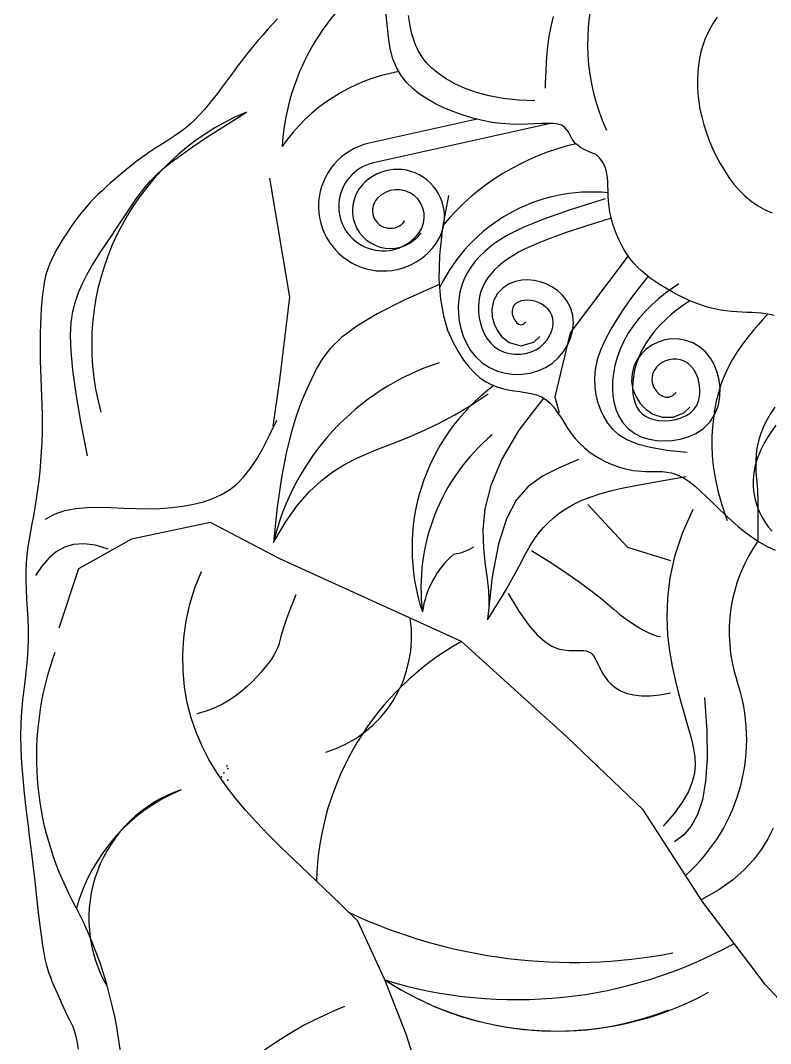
# Model space of a CAD drawing. Extents: x 1757 to 2197, y 240 to 1342.
# Drawn here: x 1757.3 to 1944.8, y 949.2 to 1204.9 of the extents above; entities that cross this region are included whole.
import ezdxf

# ---------------------------------------------------------------- set-up
doc = ezdxf.new("R2010")
doc.units = 0
doc.header["$LTSCALE"] = 10
doc.header["$MEASUREMENT"] = 0
for name, color, linetype in [('3', 3, 'CONTINUOUS'), ('4', 4, 'CONTINUOUS'), ('7', 7, 'CONTINUOUS')]:
    doc.layers.add(name, color=color, linetype=linetype)

msp = doc.modelspace()

# ---------------------------------------------------------------- linework, layer by layer
at = {"layer": '3'}
for points in [[(1885.89, 1184.81), (1881.74, 1184.95), (1877.92, 1185.37), (1874.43, 1186.02), (1871.26, 1186.87), (1868.42, 1187.89), (1865.89, 1189.03), (1863.67, 1190.28), (1861.76, 1191.58), (1860.15, 1192.92), (1858.82, 1194.29), (1857.72, 1195.69), (1856.84, 1197.11), (1856.14, 1198.55), (1855.58, 1200.03), (1855.15, 1201.52), (1854.8, 1203.04), (1854.51, 1204.57), (1854.27, 1206.11)], [(1864.27, 1161.15), (1862.8, 1153.09), (1862.05, 1146.16), (1861.9, 1140.24), (1862.25, 1135.24), (1863.01, 1131.03), (1864.07, 1127.52), (1865.33, 1124.58), (1866.68, 1122.11), (1868.04, 1120.02), (1869.41, 1118.26), (1870.77, 1116.8), (1872.14, 1115.6), (1873.52, 1114.65), (1874.91, 1113.9), (1876.32, 1113.33), (1877.75, 1112.9), (1879.21, 1112.59), (1880.67, 1112.36), (1882.13, 1112.16), (1883.55, 1111.94), (1884.93, 1111.68), (1886.25, 1111.32), (1887.49, 1110.83), (1888.62, 1110.16), (1889.65, 1109.28), (1890.6, 1108.22), (1891.48, 1107.03), (1892.32, 1105.74), (1893.16, 1104.39), (1894.02, 1103.02), (1894.93, 1101.68), (1895.92, 1100.4), (1897, 1099.21), (1898.16, 1098.13), (1899.39, 1097.14), (1900.66, 1096.26), (1901.96, 1095.47), (1903.27, 1094.77), (1904.56, 1094.17), (1905.82, 1093.66), (1907.04, 1093.24), (1908.2, 1092.9), (1909.33, 1092.64), (1910.43, 1092.44), (1911.5, 1092.3), (1912.56, 1092.21), (1913.6, 1092.16), (1914.63, 1092.15), (1915.66, 1092.16), (1916.7, 1092.16), (1917.75, 1092.13), (1918.82, 1092.03), (1919.92, 1091.83), (1921.05, 1091.51), (1922.22, 1091.03), (1923.43, 1090.36), (1924.7, 1089.49), (1926.01, 1088.42), (1927.38, 1087.2), (1928.8, 1085.86), (1930.27, 1084.43), (1931.79, 1082.94), (1933.37, 1081.43), (1934.99, 1079.92), (1936.67, 1078.45), (1938.4, 1077.04), (1940.19, 1075.72), (1942.04, 1074.51), (1943.96, 1073.43), (1945.94, 1072.51)], [(1903.46, 1160.27), (1901.39, 1159.63), (1899.17, 1158.95), (1896.85, 1158.21), (1894.48, 1157.44), (1892.08, 1156.64), (1889.71, 1155.81), (1887.4, 1154.95), (1885.19, 1154.08), (1883.12, 1153.19), (1881.18, 1152.28), (1879.38, 1151.34), (1877.69, 1150.37), (1876.13, 1149.35), (1874.67, 1148.27), (1873.32, 1147.14), (1872.08, 1145.95), (1870.95, 1144.68), (1869.91, 1143.32), (1868.99, 1141.87), (1868.21, 1140.33), (1867.58, 1138.7), (1867.11, 1137), (1866.82, 1135.23), (1866.69, 1133.43), (1866.75, 1131.58), (1866.97, 1129.73), (1867.37, 1127.86), (1867.96, 1126.01), (1868.76, 1124.19), (1869.8, 1122.43), (1871.11, 1120.78), (1872.72, 1119.3), (1874.56, 1118.11), (1876.52, 1117.26), (1878.54, 1116.71), (1880.58, 1116.44), (1882.63, 1116.45), (1884.65, 1116.72), (1886.64, 1117.28), (1888.54, 1118.13), (1890.28, 1119.26), (1891.78, 1120.61), (1893.02, 1122.11), (1894.03, 1123.73), (1894.78, 1125.46), (1895.28, 1127.28), (1895.49, 1129.2), (1895.34, 1131.19), (1894.79, 1133.11), (1893.89, 1134.81), (1892.76, 1136.23), (1891.49, 1137.39), (1890.12, 1138.31), (1888.69, 1139.03), (1887.21, 1139.55), (1885.69, 1139.88), (1884.14, 1140.02), (1882.58, 1139.94), (1881.01, 1139.63), (1879.44, 1139.03), (1877.91, 1138.06), (1876.54, 1136.64), (1875.55, 1134.8), (1875.12, 1132.75), (1875.22, 1130.81), (1875.67, 1129.08), (1876.41, 1127.47), (1877.55, 1125.89), (1879.43, 1124.37), (1882.39, 1123.55), (1885.57, 1124.44), (1887.1, 1125.89)], [(1904.94, 1155.46), (1902.88, 1154.82), (1900.68, 1154.14), (1898.39, 1153.41), (1896.06, 1152.65), (1893.72, 1151.87), (1891.42, 1151.06), (1889.2, 1150.25), (1887.11, 1149.42), (1885.18, 1148.59), (1883.42, 1147.76), (1881.8, 1146.93), (1880.33, 1146.07), (1879, 1145.2), (1877.79, 1144.31), (1876.7, 1143.4), (1875.71, 1142.45), (1874.83, 1141.46), (1874.05, 1140.44), (1873.38, 1139.38), (1872.82, 1138.27), (1872.37, 1137.11), (1872.04, 1135.91), (1871.83, 1134.65), (1871.74, 1133.33), (1871.78, 1131.96), (1871.95, 1130.56), (1872.25, 1129.16), (1872.68, 1127.8), (1873.25, 1126.5), (1873.96, 1125.29), (1874.82, 1124.22), (1875.81, 1123.3), (1876.95, 1122.57), (1878.2, 1122.02), (1879.53, 1121.66), (1880.9, 1121.49), (1882.28, 1121.49), (1883.63, 1121.67), (1884.93, 1122.03), (1886.12, 1122.57), (1887.2, 1123.27), (1888.13, 1124.11), (1888.92, 1125.06), (1889.55, 1126.08), (1890.02, 1127.15), (1890.32, 1128.23), (1890.43, 1129.29), (1890.36, 1130.29), (1890.09, 1131.21), (1889.65, 1132.04), (1889.07, 1132.78), (1888.37, 1133.42), (1887.58, 1133.95), (1886.72, 1134.38), (1885.83, 1134.69), (1884.93, 1134.89), (1884.04, 1134.97), (1883.2, 1134.93), (1882.41, 1134.77), (1881.71, 1134.5), (1881.12, 1134.12), (1880.65, 1133.64), (1880.33, 1133.05), (1880.19, 1132.36), (1880.23, 1131.58), (1880.43, 1130.78), (1880.78, 1130.02), (1881.24, 1129.39), (1881.78, 1128.95), (1882.38, 1128.78), (1883.01, 1128.96), (1883.64, 1129.55)], [(1914.15, 1140.93), (1912.92, 1139.37), (1911.44, 1137.46), (1909.81, 1135.28), (1908.11, 1132.89), (1906.42, 1130.35), (1904.83, 1127.73), (1903.42, 1125.1), (1902.28, 1122.52), (1901.46, 1120.04), (1900.97, 1117.68), (1900.77, 1115.43), (1900.83, 1113.3), (1901.12, 1111.27), (1901.62, 1109.35), (1902.29, 1107.54), (1903.11, 1105.83), (1904.06, 1104.23), (1905.26, 1102.74), (1906.8, 1101.39), (1908.82, 1100.18), (1911.42, 1099.12), (1914.74, 1098.23), (1918.87, 1097.52), (1923.95, 1097)], [(1861.78, 1138.78), (1853.21, 1134.98), (1846.49, 1131.57), (1841.35, 1128.48), (1837.53, 1125.63), (1834.76, 1122.96), (1832.76, 1120.4), (1831.26, 1117.86), (1830, 1115.27), (1828.75, 1112.56), (1827.47, 1109.53), (1826.2, 1106.02), (1824.94, 1101.82), (1823.73, 1096.76), (1822.57, 1090.63), (1821.49, 1083.26), (1820.51, 1074.45)], [(1921.84, 1139.03), (1920.23, 1137.95), (1918.5, 1136.69), (1916.79, 1135.3), (1915.11, 1133.8), (1913.48, 1132.19), (1911.94, 1130.48), (1910.5, 1128.65), (1909.19, 1126.73), (1908.07, 1124.73), (1907.15, 1122.7), (1906.42, 1120.67), (1905.87, 1118.65), (1905.5, 1116.67), (1905.3, 1114.74), (1905.25, 1112.85), (1905.37, 1111.03), (1905.67, 1109.25), (1906.17, 1107.5), (1906.92, 1105.81), (1907.96, 1104.22), (1909.28, 1102.81), (1910.84, 1101.65), (1912.58, 1100.78), (1914.42, 1100.21), (1916.32, 1099.89), (1918.25, 1099.79), (1920.21, 1099.9), (1922.19, 1100.24), (1924.17, 1100.82), (1926.12, 1101.69), (1928.01, 1102.93), (1929.69, 1104.61), (1930.95, 1106.64), (1931.73, 1108.77), (1932.11, 1110.89), (1932.16, 1112.97), (1931.94, 1114.97), (1931.47, 1116.9), (1930.76, 1118.75), (1929.77, 1120.5), (1928.5, 1122.06), (1927, 1123.34), (1925.35, 1124.3), (1923.6, 1124.93), (1921.82, 1125.25), (1920.05, 1125.28), (1918.32, 1125.03), (1916.66, 1124.51), (1915.11, 1123.74), (1913.71, 1122.75), (1912.48, 1121.54), (1911.44, 1120.12), (1910.64, 1118.48), (1910.15, 1116.65), (1910.05, 1114.68), (1910.39, 1112.68), (1911.15, 1110.82), (1912.22, 1109.18), (1913.61, 1107.73), (1915.39, 1106.52), (1917.69, 1105.72), (1920.42, 1105.71), (1923.08, 1106.79), (1924.61, 1108.2)], [(1924.63, 1134.83), (1923.12, 1133.82), (1921.58, 1132.69), (1920.05, 1131.46), (1918.56, 1130.13), (1917.13, 1128.71), (1915.79, 1127.22), (1914.57, 1125.67), (1913.49, 1124.08), (1912.57, 1122.45), (1911.82, 1120.8), (1911.23, 1119.15), (1910.79, 1117.53), (1910.49, 1115.94), (1910.33, 1114.41), (1910.3, 1112.96), (1910.39, 1111.6), (1910.59, 1110.36), (1910.92, 1109.23), (1911.36, 1108.22), (1911.94, 1107.34), (1912.65, 1106.59), (1913.49, 1105.96), (1914.47, 1105.47), (1915.6, 1105.12), (1916.86, 1104.9), (1918.23, 1104.84), (1919.65, 1104.92), (1921.06, 1105.16), (1922.42, 1105.56), (1923.69, 1106.12), (1924.8, 1106.86), (1925.72, 1107.77), (1926.4, 1108.86), (1926.85, 1110.09), (1927.08, 1111.4), (1927.11, 1112.75), (1926.97, 1114.1), (1926.65, 1115.4), (1926.19, 1116.6), (1925.59, 1117.65), (1924.88, 1118.52), (1924.08, 1119.21), (1923.21, 1119.71), (1922.28, 1120.05), (1921.33, 1120.22), (1920.38, 1120.24), (1919.44, 1120.1), (1918.54, 1119.82), (1917.71, 1119.4), (1916.95, 1118.87), (1916.3, 1118.23), (1915.77, 1117.51), (1915.38, 1116.71), (1915.16, 1115.86), (1915.11, 1114.98), (1915.27, 1114.07), (1915.63, 1113.17), (1916.18, 1112.33), (1916.88, 1111.61), (1917.68, 1111.06), (1918.55, 1110.76), (1919.45, 1110.76), (1920.34, 1111.12), (1921.19, 1111.9)], [(1945.86, 1108.22), (1944.67, 1106.46), (1943.69, 1104.78), (1942.91, 1103.16), (1942.31, 1101.62), (1941.85, 1100.16), (1941.52, 1098.78), (1941.3, 1097.48), (1941.17, 1096.27), (1941.09, 1095.14), (1941.07, 1094.08), (1941.08, 1093.08), (1941.13, 1092.14), (1941.2, 1091.22), (1941.28, 1090.34), (1941.37, 1089.46), (1941.44, 1088.59), (1941.5, 1087.69), (1941.55, 1086.71), (1941.58, 1085.56), (1941.6, 1084.17), (1941.62, 1082.48), (1941.62, 1080.4), (1941.63, 1077.85), (1941.63, 1074.78)], [(1946.12, 1103.72), (1944.61, 1101.61), (1943.35, 1099.56), (1942.32, 1097.57), (1941.52, 1095.62), (1940.95, 1093.71), (1940.59, 1091.85), (1940.44, 1090.06), (1940.46, 1088.35), (1940.62, 1086.72), (1940.92, 1085.15), (1941.35, 1083.64), (1941.9, 1082.2), (1942.56, 1080.84), (1943.34, 1079.55), (1944.22, 1078.36), (1945.21, 1077.26)], [(1899.08, 1083.96), (1909, 1073.22), (1919.75, 1069.91)], [(1925.35, 1082.7), (1922.68, 1076.67), (1920.8, 1070.95), (1919.6, 1065.56), (1918.98, 1060.48), (1918.83, 1055.74), (1919.05, 1051.33), (1919.54, 1047.26), (1920.19, 1043.53), (1920.91, 1040.14), (1921.67, 1037.06), (1922.43, 1034.25), (1923.18, 1031.67), (1923.89, 1029.29), (1924.54, 1027.06), (1925.1, 1024.95), (1925.55, 1022.91), (1925.86, 1020.91), (1925.96, 1018.9), (1925.77, 1016.81), (1925.22, 1014.61), (1924.23, 1012.24), (1922.74, 1009.63), (1920.66, 1006.75), (1917.92, 1003.53)], [(1885.01, 1072.39), (1890.08, 1069.23), (1894.2, 1066.51), (1897.52, 1064.18), (1900.19, 1062.19), (1902.34, 1060.48), (1904.12, 1059), (1905.67, 1057.69), (1907.14, 1056.48), (1908.64, 1055.36), (1910.15, 1054.31), (1911.64, 1053.36), (1913.06, 1052.53), (1914.38, 1051.86), (1915.54, 1051.34), (1916.52, 1051.02), (1917.27, 1050.91)], [(1826.16, 1061.34), (1824.81, 1058.01), (1823.82, 1055.38), (1823.11, 1053.34), (1822.63, 1051.78), (1822.3, 1050.58), (1822.06, 1049.64), (1821.83, 1048.83), (1821.54, 1048.05), (1821.14, 1047.21), (1820.63, 1046.3), (1820, 1045.31), (1819.26, 1044.27), (1818.41, 1043.19), (1817.46, 1042.06), (1816.41, 1040.9), (1815.27, 1039.72), (1814.03, 1038.53), (1812.68, 1037.35), (1811.21, 1036.19), (1809.6, 1035.09), (1807.82, 1034.06), (1805.86, 1033.12), (1803.71, 1032.29), (1801.34, 1031.6)], [(1879.22, 1061.65), (1881.88, 1057.25), (1884.29, 1053.87), (1886.45, 1051.39), (1888.4, 1049.65), (1890.14, 1048.53), (1891.7, 1047.88), (1893.09, 1047.57), (1894.32, 1047.46), (1895.42, 1047.44), (1896.39, 1047.45), (1897.25, 1047.45), (1898.02, 1047.43), (1898.69, 1047.34), (1899.29, 1047.15), (1899.83, 1046.84), (1900.32, 1046.36), (1900.77, 1045.7), (1901.21, 1044.89), (1901.66, 1043.96), (1902.15, 1042.95), (1902.71, 1041.89), (1903.37, 1040.83), (1904.15, 1039.81), (1905.07, 1038.86), (1906.17, 1038.01), (1907.45, 1037.3), (1908.94, 1036.73), (1910.63, 1036.34), (1912.55, 1036.13), (1914.7, 1036.14), (1917.1, 1036.37), (1919.75, 1036.86)]]:
    msp.add_lwpolyline(points, dxfattribs=at)
for points in [[(1871.41, 1180.19), (1844.44, 1174.19, 1.445694), (1861, 1148.89, 0.952464), (1842.67, 1163.7, 1.051219), (1857.43, 1151.8)], [(1889.8, 1179.12), (1845.53, 1169.27, 1.445694), (1856.93, 1151.86, 0.952464), (1846.43, 1160.34, 1.051219), (1853.35, 1154.76, 0.033749)]]:
    msp.add_lwpolyline(points, format="xyb", dxfattribs=at)
for centre, radius, start, end in [((1950.44, 1198.93), 51.39, 119.5258, 204.7593), ((1879.91, 1169.81), 57.33, 129.0321, 176.4448), ((1859.73, 1147.74), 45.04, 100.045, 145.314), ((1838.16, 1123.84), 63.06, 112.7745, 195.5289), ((1907.48, 1063.06), 50.09, 130.1153, 186.8452), ((1824.92, 1050.93), 30.14, 286.7469, 8.8196), ((1901.94, 987.94), 70.69, 119.0945, 178.4701), ((1895.46, 1101.7), 132.19, 244.9173, 280.8401), ((1881.27, 1072.56), 112.35, 252.9615, 298.955), ((1891.1, 1030.32), 77.95, 236.7455, 291.2291)]:
    msp.add_arc(centre, radius, start, end, dxfattribs=at)
at = {"layer": '4'}
for points in [[(1945.65, 1131.17), (1944.63, 1131.39), (1943.56, 1131.57), (1942.45, 1131.69), (1941.29, 1131.79), (1940.1, 1131.86), (1938.87, 1131.91), (1937.61, 1131.97), (1936.32, 1132.04), (1935, 1132.14), (1933.63, 1132.29), (1932.23, 1132.49), (1930.78, 1132.77), (1929.29, 1133.15), (1927.76, 1133.62), (1926.2, 1134.19), (1924.63, 1134.83), (1923.06, 1135.54), (1921.52, 1136.31), (1920.02, 1137.11), (1918.57, 1137.94), (1917.2, 1138.79), (1915.91, 1139.63), (1914.71, 1140.49), (1913.59, 1141.36), (1912.54, 1142.27), (1911.56, 1143.21), (1910.64, 1144.2), (1909.78, 1145.24), (1908.97, 1146.36), (1908.21, 1147.54), (1907.5, 1148.79), (1906.85, 1150.09), (1906.25, 1151.43), (1905.73, 1152.8), (1905.28, 1154.19), (1904.91, 1155.59), (1904.62, 1156.99), (1904.42, 1158.37), (1904.29, 1159.72), (1904.21, 1161.04), (1904.17, 1162.3), (1904.13, 1163.5), (1904.08, 1164.62), (1904.01, 1165.66), (1903.89, 1166.61), (1903.7, 1167.44), (1903.46, 1168.17), (1903.19, 1168.8), (1902.89, 1169.35), (1902.58, 1169.81), (1902.28, 1170.19), (1902, 1170.51), (1901.77, 1170.76), (1901.58, 1170.96), (1901.42, 1171.11), (1901.28, 1171.23), (1901.13, 1171.34), (1900.96, 1171.43), (1900.74, 1171.53), (1900.46, 1171.64), (1900.09, 1171.78), (1899.63, 1171.97), (1899.09, 1172.19), (1898.5, 1172.46), (1897.88, 1172.78), (1897.25, 1173.15), (1896.65, 1173.58), (1896.09, 1174.06), (1895.61, 1174.61), (1895.2, 1175.21), (1894.86, 1175.85), (1894.52, 1176.5), (1894.16, 1177.13), (1893.73, 1177.72), (1893.19, 1178.24), (1892.49, 1178.66), (1891.59, 1178.95), (1890.47, 1179.1), (1889.13, 1179.13), (1887.6, 1179.09), (1885.88, 1179.02), (1883.99, 1178.94), (1881.97, 1178.9), (1879.81, 1178.94), (1877.55, 1179.1), (1875.21, 1179.4), (1872.81, 1179.85), (1870.38, 1180.44), (1867.96, 1181.16), (1865.58, 1182), (1863.27, 1182.96), (1861.06, 1184.02), (1858.99, 1185.18), (1857.07, 1186.44), (1855.34, 1187.82), (1853.79, 1189.37), (1852.45, 1191.11), (1851.3, 1193.07), (1850.38, 1195.3), (1849.69, 1197.83), (1849.24, 1200.69), (1848.97, 1203.86), (1848.6, 1207.13)], [(1821.56, 1205.3), (1820.39, 1204), (1819.16, 1202.65), (1817.93, 1201.29), (1816.73, 1199.93), (1815.59, 1198.59), (1814.51, 1197.27), (1813.47, 1195.95), (1812.46, 1194.64), (1811.48, 1193.33), (1810.51, 1192.02), (1809.53, 1190.7), (1808.55, 1189.35), (1807.55, 1187.99), (1806.52, 1186.62), (1805.46, 1185.26), (1804.38, 1183.91), (1803.27, 1182.6), (1802.14, 1181.34), (1800.97, 1180.14), (1799.76, 1179.01), (1798.53, 1177.97), (1797.27, 1177.01), (1795.99, 1176.11), (1794.71, 1175.26), (1793.43, 1174.44), (1792.15, 1173.64), (1790.89, 1172.84), (1789.66, 1172.04), (1788.45, 1171.22), (1787.28, 1170.38), (1786.14, 1169.52), (1785.02, 1168.64), (1783.93, 1167.76), (1782.85, 1166.87), (1781.79, 1165.97), (1780.75, 1165.07), (1779.72, 1164.17), (1778.69, 1163.25), (1777.68, 1162.32), (1776.67, 1161.36), (1775.67, 1160.35), (1774.67, 1159.3), (1773.68, 1158.19), (1772.69, 1157.01), (1771.7, 1155.76), (1770.72, 1154.45), (1769.76, 1153.1), (1768.84, 1151.72), (1767.96, 1150.35), (1767.14, 1149), (1766.38, 1147.69), (1765.71, 1146.43), (1765.12, 1145.25), (1764.61, 1144.11), (1764.18, 1142.99), (1763.81, 1141.85), (1763.5, 1140.66), (1763.24, 1139.38), (1763.01, 1137.99), (1762.82, 1136.46), (1762.65, 1134.75), (1762.5, 1132.88), (1762.39, 1130.89), (1762.29, 1128.79), (1762.23, 1126.61), (1762.19, 1124.38), (1762.19, 1122.13), (1762.22, 1119.86), (1762.28, 1117.62), (1762.36, 1115.39), (1762.45, 1113.17), (1762.55, 1110.94), (1762.63, 1108.7), (1762.69, 1106.44), (1762.72, 1104.15), (1762.7, 1101.83), (1762.63, 1099.47), (1762.5, 1097.08), (1762.33, 1094.68), (1762.11, 1092.29), (1761.86, 1089.93), (1761.56, 1087.61), (1761.24, 1085.36), (1760.89, 1083.2), (1760.52, 1081.12), (1760.15, 1079.13), (1759.78, 1077.17), (1759.43, 1075.24), (1759.13, 1073.31), (1758.88, 1071.34), (1758.7, 1069.31), (1758.61, 1067.19), (1758.62, 1064.97), (1758.69, 1062.65), (1758.82, 1060.26), (1758.96, 1057.8), (1759.1, 1055.31), (1759.19, 1052.79), (1759.23, 1050.26), (1759.17, 1047.76), (1759, 1045.27), (1758.75, 1042.79), (1758.44, 1040.27), (1758.12, 1037.7), (1757.8, 1035.02), (1757.54, 1032.23), (1757.36, 1029.27), (1757.29, 1026.12), (1757.36, 1022.77), (1757.55, 1019.23), (1757.85, 1015.57), (1758.23, 1011.81), (1758.66, 1008), (1759.12, 1004.2), (1759.59, 1000.43), (1760.05, 996.75), (1760.48, 993.2), (1760.87, 989.8), (1761.24, 986.56), (1761.58, 983.52), (1761.9, 980.69), (1762.22, 978.1), (1762.52, 975.76), (1762.81, 973.69), (1763.11, 971.91), (1763.41, 970.38), (1763.72, 969.05), (1764.05, 967.88), (1764.39, 966.82), (1764.76, 965.82), (1765.15, 964.84), (1765.58, 963.84), (1766.04, 962.77), (1766.53, 961.65), (1767.03, 960.5), (1767.55, 959.35), (1768.07, 958.22), (1768.57, 957.13), (1769.06, 956.1), (1769.52, 955.16), (1769.95, 954.31), (1770.34, 953.46), (1770.71, 952.5), (1771.05, 951.32), (1771.38, 949.8), (1771.69, 947.85)], [(1888.53, 1187.96), (1888.53, 1188.29), (1888.55, 1189.18), (1888.59, 1190.57), (1888.66, 1192.34), (1888.78, 1194.4), (1888.97, 1196.65), (1889.22, 1199.01), (1889.56, 1201.37), (1889.99, 1203.66), (1890.51, 1205.86)], [(1931.46, 1205.71), (1930.55, 1204.37), (1929.73, 1202.99), (1929.01, 1201.56), (1928.38, 1200.09), (1927.84, 1198.57), (1927.39, 1197), (1927.02, 1195.37), (1926.75, 1193.7), (1926.57, 1191.97), (1926.48, 1190.2), (1926.49, 1188.38), (1926.6, 1186.53), (1926.82, 1184.64), (1927.14, 1182.71), (1927.57, 1180.75), (1928.1, 1178.78), (1928.74, 1176.8), (1929.47, 1174.83), (1930.29, 1172.89), (1931.2, 1170.98), (1932.18, 1169.12), (1933.25, 1167.33), (1934.38, 1165.62), (1935.6, 1163.99), (1936.91, 1162.47), (1938.32, 1161.06), (1939.84, 1159.78), (1941.49, 1158.63), (1943.28, 1157.64), (1945.21, 1156.8)], [(1909.17, 1146.09), (1894.68, 1126.8), (1890.82, 1110.8), (1891.92, 1106.93)], [(1944.07, 1131.49), (1943.59, 1130.98), (1942.79, 1130.1), (1941.74, 1128.92), (1940.51, 1127.47), (1939.16, 1125.8), (1937.78, 1123.98), (1936.43, 1122.04), (1935.18, 1120.04), (1934.09, 1118.01), (1933.17, 1115.97), (1932.38, 1113.91), (1931.74, 1111.83), (1931.21, 1109.72), (1930.8, 1107.58), (1930.49, 1105.42), (1930.26, 1103.21), (1930.11, 1100.96), (1930.07, 1098.62), (1930.17, 1096.14), (1930.44, 1093.47), (1930.91, 1090.56), (1931.62, 1087.36), (1932.61, 1083.83), (1933.89, 1079.9)], [(1820.51, 1074.45), (1823.57, 1079.54), (1826.57, 1083.73), (1829.54, 1087.16), (1832.5, 1089.94), (1835.47, 1092.19), (1838.47, 1094.02), (1841.53, 1095.56), (1844.65, 1096.93), (1847.88, 1098.22), (1851.21, 1099.53), (1854.66, 1100.92), (1858.25, 1102.47), (1861.98, 1104.23), (1865.87, 1106.29), (1869.93, 1108.71), (1874.17, 1111.56)], [(1888.05, 1110.49), (1881.89, 1102.53), (1877.59, 1095.28), (1874.85, 1088.71), (1873.38, 1082.82), (1872.86, 1077.56), (1872.99, 1072.92), (1873.46, 1068.87), (1873.97, 1065.39), (1874.28, 1062.45), (1874.38, 1060.04), (1874.34, 1058.13), (1874.21, 1056.69), (1874.08, 1055.72), (1873.99, 1055.19), (1874.01, 1055.07), (1874.2, 1055.34), (1874.61, 1055.99), (1875.21, 1056.94), (1875.97, 1058.16), (1876.84, 1059.57), (1877.78, 1061.13), (1878.75, 1062.77), (1879.72, 1064.44), (1880.63, 1066.07), (1881.47, 1067.62), (1882.24, 1069.1), (1882.97, 1070.51), (1883.69, 1071.86), (1884.43, 1073.17), (1885.2, 1074.44), (1886.03, 1075.69), (1886.96, 1076.93), (1888, 1078.16), (1889.17, 1079.38), (1890.49, 1080.58), (1891.96, 1081.75), (1893.6, 1082.86), (1895.43, 1083.91), (1897.45, 1084.9), (1899.69, 1085.79), (1902.14, 1086.6), (1904.8, 1087.32), (1907.64, 1087.98), (1910.63, 1088.6), (1913.76, 1089.19), (1916.99, 1089.76), (1920.31, 1090.34), (1923.7, 1090.95)], [(1841.59, 979.86), (1837.26, 984.09), (1833.18, 988), (1829.35, 991.65), (1825.76, 995.07), (1822.39, 998.32), (1819.23, 1001.46), (1816.28, 1004.52), (1813.51, 1007.57), (1810.93, 1010.65), (1808.55, 1013.77), (1806.36, 1016.95), (1804.4, 1020.22), (1802.67, 1023.58), (1801.18, 1027.06), (1799.95, 1030.66), (1798.99, 1034.41), (1798.31, 1038.31), (1797.92, 1042.33), (1797.85, 1046.45), (1798.09, 1050.62), (1798.68, 1054.82), (1799.6, 1059), (1800.89, 1063.14), (1802.55, 1067.2)], [(1945.41, 1003.02), (1944.11, 1000.43), (1942.5, 997.8), (1940.53, 995.17), (1938.13, 992.57), (1935.26, 990.05), (1931.84, 987.64), (1927.43, 985.17)], [(1865.82, 888.67), (1865.15, 897.36), (1864.2, 906.65), (1862.77, 916.63), (1860.67, 927.38), (1857.7, 938.99), (1853.66, 951.55), (1848.35, 965.14), (1841.59, 979.86)]]:
    msp.add_lwpolyline(points, dxfattribs=at)
for centre, radius, start, end in [((1881.03, 1053.76), 23.52, 130.8972, 171.8525), ((1863.99, 1084.14), 12.71, 277.3898, 301.5296)]:
    msp.add_arc(centre, radius, start, end, dxfattribs=at)
at = {"layer": '7'}
for points in [[(1774.05, 1096.05), (1772.41, 1104.56), (1771.21, 1111.64), (1770.4, 1117.47), (1769.95, 1122.25), (1769.82, 1126.16), (1769.98, 1129.4), (1770.39, 1132.15), (1771.02, 1134.61), (1771.82, 1136.93), (1772.79, 1139.16), (1773.87, 1141.31), (1775.05, 1143.39), (1776.29, 1145.4), (1777.57, 1147.35), (1778.85, 1149.26), (1780.11, 1151.13), (1781.33, 1152.98), (1782.51, 1154.79), (1783.68, 1156.57), (1784.84, 1158.31), (1786.02, 1160.01), (1787.24, 1161.65), (1788.5, 1163.24), (1789.83, 1164.77), (1791.26, 1166.25), (1792.9, 1167.75), (1794.86, 1169.35), (1797.27, 1171.15), (1800.24, 1173.23), (1803.9, 1175.67), (1808.36, 1178.56), (1813.75, 1181.98)], [(1819.54, 1165.46), (1824.5, 1135.71), (1822.02, 1115.05), (1820.37, 1103.48)], [(1763.55, 1080.23), (1765.84, 1081.53), (1768.37, 1082.41), (1771.09, 1082.94), (1773.96, 1083.19), (1776.94, 1083.24), (1780, 1083.15), (1783.09, 1083.02), (1786.18, 1082.91), (1789.22, 1082.88), (1792.2, 1082.96), (1795.1, 1083.16), (1797.88, 1083.5), (1800.54, 1083.98), (1803.06, 1084.62), (1805.41, 1085.42), (1807.57, 1086.41), (1809.54, 1087.6), (1811.35, 1089.02), (1813.04, 1090.72), (1814.66, 1092.75), (1816.25, 1095.14), (1817.87, 1097.95), (1819.55, 1101.21), (1821.33, 1104.97)], [(1896.74, 1095.15), (1891.93, 1093.11), (1887.77, 1090.99), (1884.22, 1088.42), (1881.23, 1085.01), (1878.76, 1080.37), (1876.76, 1074.11), (1875.18, 1065.85), (1873.99, 1055.19)], [(1979.32, 926.43), (1964.15, 941.68), (1943.51, 963.95), (1927.82, 984.56), (1912.97, 1007.65), (1893.98, 1025.8), (1867.56, 1049.71), (1822.16, 1070.33), (1804.82, 1079.4), (1785.01, 1075.28), (1771.8, 1067.86), (1766.85, 1053.01)], [(1779.23, 1072.8), (1776.01, 1073.74), (1773.14, 1074.09), (1770.58, 1073.91), (1768.29, 1073.22), (1766.24, 1072.06), (1764.37, 1070.48), (1762.66, 1068.52), (1761.07, 1066.21)], [(1928.24, 1035.66), (1928.83, 1027.38), (1928.93, 1020.46), (1928.55, 1014.76), (1927.74, 1010.14), (1926.52, 1006.45), (1924.94, 1003.57), (1923.02, 1001.34), (1920.79, 999.63)]]:
    msp.add_lwpolyline(points, dxfattribs=at)
msp.add_lwpolyline([(1776.49, 898.7, 0.215178), (1770.42, 984.73, -0.213441), (1766, 1047.05)], format="xyb", dxfattribs=at)
for centre, radius, start, end in [((1909.77, 1114.51), 61.08, 102.9176, 140.1093), ((1900.08, 1119.83), 42.17, 84.4145, 154.4104), ((1881.42, 1059.83), 62.64, 108.1463, 166.5), ((1905.62, 1073.04), 50.46, 126.4797, 198.4276), ((1973.63, 1052.13), 39.2, 144.7078, 198.0208), ((1893.44, 1025.24), 45.37, 311.5107, 18.9777), ((1814.88, 970.88), 45.25, 112.6461, 164.3922), ((1808.32, 980.5), 33.93, 108.6791, 210.458), ((1891.4, 1031.17), 78.82, 236.9004, 298.7079), ((1872.31, 872.49), 92.49, 111.5823, 166.0208)]:
    msp.add_arc(centre, radius, start, end, dxfattribs=at)
for p in [(1808.88, 1018.62), (1809.09, 1017.99), (1807.53, 1015.92), (1808.15, 1016.85), (1809.12, 1015.06)]:
    msp.add_point(p, dxfattribs=at)

doc.saveas('drawing.dxf')
